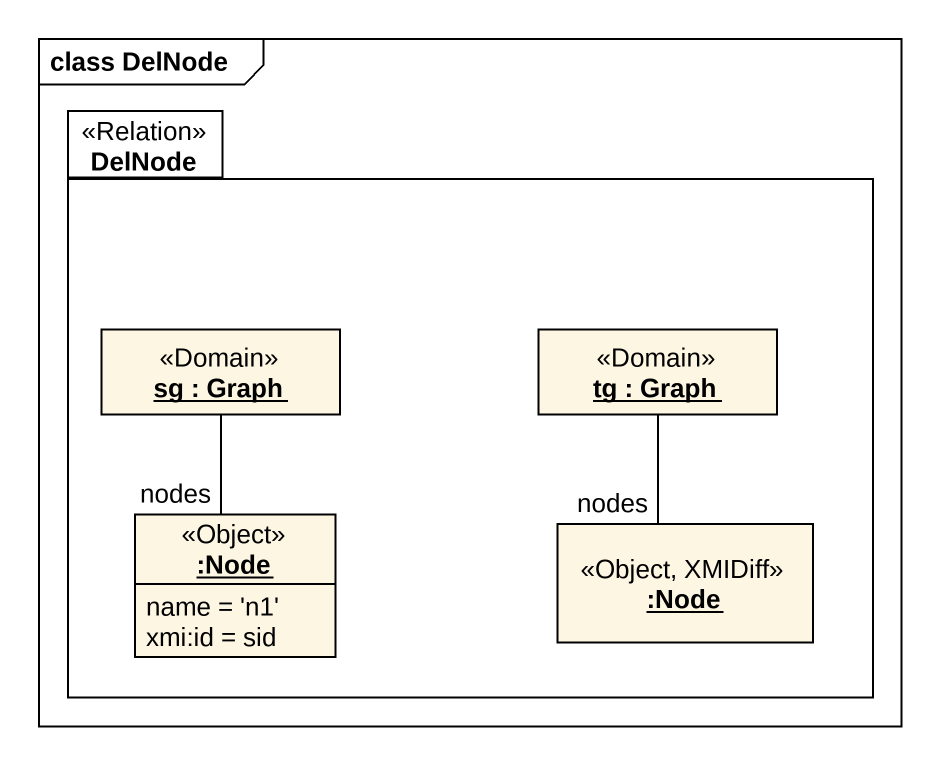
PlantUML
@startuml
mainframe class DelNode
hide circle
hide empty members
package DelNode <<Relation>> {
  object "sg : Graph" as sg <<Domain>>
  object "tg : Graph" as tg <<Domain>>
  object ":Node" as Node_ <<Object>> {
    name = 'n1'
    xmi:id = sid
  }
  object ":Node" as Node__2 <<Object, XMIDiff>>
}
sg -- Node_ : nodes
tg -- Node__2 : nodes
@enduml
